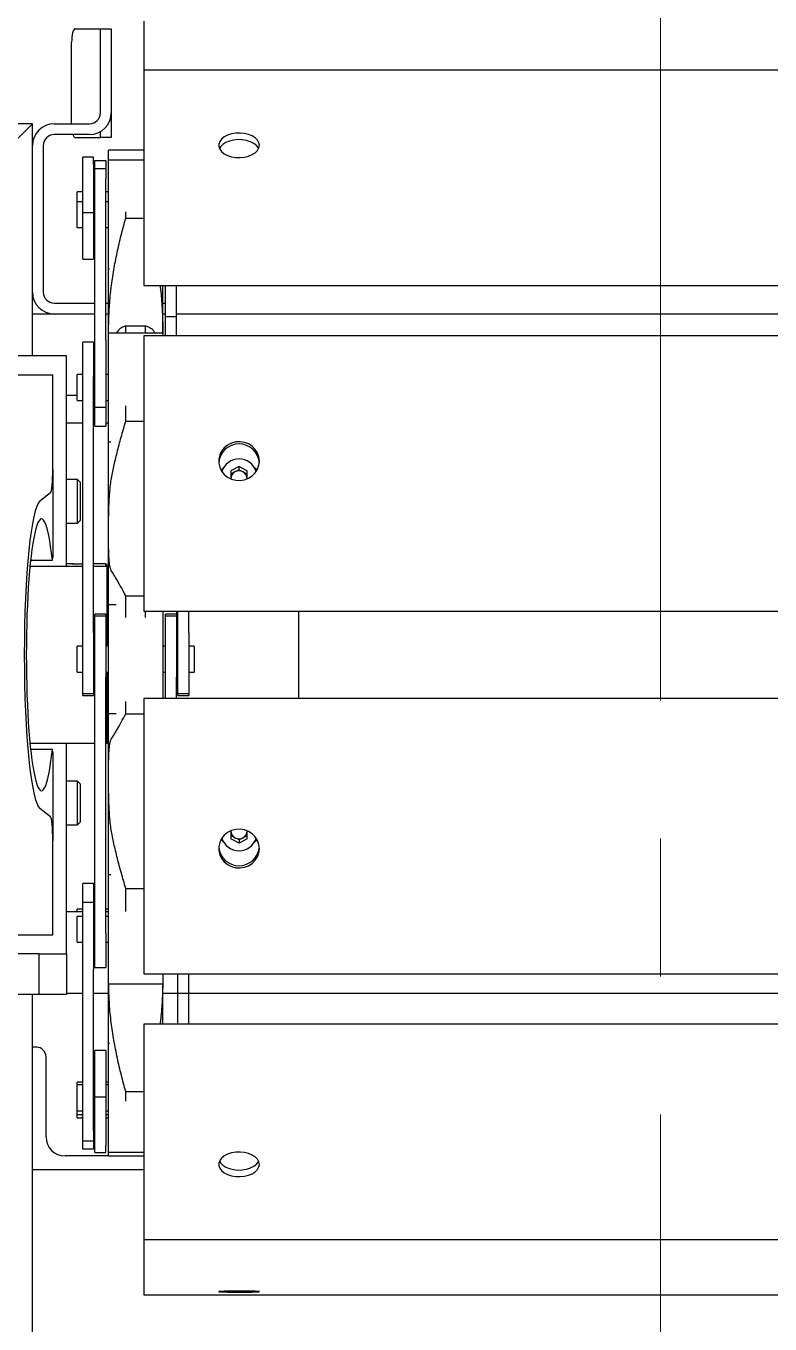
# Model space of a CAD drawing. Header units: millimetres. Extents: x 0 to 11880, y 0 to 8400.
# Drawn here: x 3140.1 to 3413.8, y 6347.3 to 6824.9 of the extents above; entities that cross this region are included whole.
import ezdxf

# ---------------------------------------------------------------- set-up
doc = ezdxf.new("R2010")
doc.units = ezdxf.units.MM
doc.header["$LTSCALE"] = 20
doc.linetypes.add('CENTERX2', pattern=[20.32, 12.7, -2.54, 2.54, -2.54])
doc.layers.add('ANNOTAZIONI', color=7, linetype='Continuous')

msp = doc.modelspace()

# ---------------------------------------------------------------- linework, layer by layer
at = {"color": 7, "linetype": 'Continuous', "lineweight": 25}
for p, q in [((3183.51, 6826.72), (3183.51, 6820.57)), ((3158.22, 6823.94), (3167.51, 6823.94)), ((3167.51, 6792.94), (3167.51, 6823.94)), ((3167.51, 6823.94), (3171.51, 6823.94)), ((3171.51, 6823.94), (3171.51, 6792.94)), ((3156.93, 6788.94), (3156.93, 6818.94)), ((3183.51, 6820.57), (3183.51, 6808.62)), ((3563.51, 6808.62), (3183.51, 6808.62)), ((3183.51, 6808.62), (3183.51, 6807.42)), ((3183.51, 6807.42), (3183.51, 6754.61)), ((3171.51, 6792.94), (3171.51, 6783.94)), ((3142.51, 6788.94), (2019.51, 6788.94)), ((3097.51, 6743.94), (3142.51, 6788.94)), ((3142.51, 6703.54), (3142.51, 6788.94)), ((3150.51, 6788.94), (3163.51, 6788.94)), ((3163.51, 6784.94), (3150.51, 6784.94)), ((3158.22, 6783.94), (3167.51, 6783.94)), ((3167.51, 6783.94), (3167.51, 6786.01)), ((3171.51, 6783.94), (3167.51, 6783.94)), ((3146.51, 6780.94), (3146.51, 6726.94)), ((3183.51, 6779.18), (3170.51, 6779.18)), ((3170.51, 6779.17), (3170.51, 6779.18)), ((3170.51, 6775.52), (3170.51, 6779.17)), ((3165.01, 6776.65), (3161.01, 6776.65)), ((3165.01, 6776.64), (3161.01, 6776.64)), ((3161.01, 6774.1), (3161.01, 6776.64)), ((3161.01, 6776.64), (3161.01, 6776.64)), ((3161.01, 6756.14), (3161.01, 6774.1)), ((3165.01, 6774.1), (3165.01, 6776.64)), ((3165.01, 6776.64), (3165.01, 6776.64)), ((3165.01, 6774.1), (3165.01, 6756.14)), ((3165.51, 6775.43), (3169.51, 6775.43)), ((3165.51, 6772.33), (3165.51, 6775.43)), ((3169.51, 6775.43), (3169.51, 6772.33)), ((3183.51, 6775.52), (3170.51, 6775.52)), ((3170.51, 6771.51), (3170.51, 6775.52)), ((3169.51, 6772.33), (3165.51, 6772.33)), ((3165.51, 6768.73), (3165.51, 6772.33)), ((3165.51, 6709.32), (3165.51, 6768.73)), ((3169.51, 6772.33), (3169.51, 6768.73)), ((3169.51, 6709.32), (3169.51, 6768.73)), ((3170.51, 6735.52), (3170.51, 6771.51)), ((3161.01, 6763.93), (3159.01, 6763.93)), ((3159.01, 6763.93), (3159.01, 6763.93)), ((3159.01, 6760.27), (3159.01, 6763.93)), ((3165.51, 6763.93), (3165.01, 6763.93)), ((3170.51, 6763.93), (3169.51, 6763.93)), ((3161.01, 6760.27), (3159.01, 6760.27)), ((3159.01, 6759.32), (3159.01, 6760.27)), ((3159.01, 6750.77), (3159.01, 6759.32)), ((3165.51, 6760.27), (3165.01, 6760.27)), ((3170.51, 6760.27), (3169.51, 6760.27)), ((3165.01, 6756.14), (3161.01, 6756.14)), ((3161.01, 6739.1), (3161.01, 6756.14)), ((3165.01, 6756.14), (3165.01, 6739.1)), ((3176.86, 6754.27), (3176.86, 6756.54)), ((3176.86, 6754.27), (3183.51, 6754.27)), ((3183.51, 6754.61), (3183.51, 6746.21)), ((3159.01, 6750.77), (3161.01, 6750.77)), ((3165.01, 6750.77), (3165.51, 6750.77)), ((3169.51, 6750.77), (3170.51, 6750.77)), ((3183.51, 6746.21), (3183.51, 6731.81)), ((3161.01, 6739.1), (3165.01, 6739.1)), ((3161.01, 6739.1), (3165.01, 6739.1)), ((3161.01, 6739.1), (3161.01, 6739.1)), ((3165.01, 6739.1), (3165.01, 6739.1)), ((3170.51, 6735.52), (3170.92, 6735.52)), ((3170.51, 6711.93), (3170.51, 6735.52)), ((3183.51, 6731.81), (3183.51, 6729.41)), ((3183.51, 6729.41), (3563.51, 6729.41)), ((3189.43, 6729.41), (3189.52, 6728.81)), ((3190.51, 6711.93), (3190.51, 6729.41)), ((3191.51, 6718.02), (3191.51, 6729.41)), ((3195.51, 6718.02), (3195.51, 6729.41)), ((3150.51, 6722.94), (3165.51, 6722.94)), ((3169.51, 6722.94), (3170.51, 6722.94)), ((3190.51, 6722.94), (3191.51, 6722.94)), ((3150.51, 6718.94), (3142.51, 6718.94)), ((3165.51, 6718.94), (3150.51, 6718.94)), ((3170.51, 6718.94), (3169.51, 6718.94)), ((3191.51, 6718.94), (3190.51, 6718.94)), ((3191.51, 6718.02), (3195.51, 6718.02)), ((3191.51, 6710.91), (3191.51, 6718.02)), ((3551.51, 6718.94), (3195.51, 6718.94)), ((3195.51, 6710.91), (3195.51, 6718.02)), ((3190.51, 6711.93), (3170.51, 6711.93)), ((3170.51, 6698.01), (3170.51, 6711.93)), ((3176.86, 6711.93), (3176.86, 6714.58)), ((3176.86, 6714.58), (3184.16, 6714.58)), ((3563.51, 6710.91), (3183.51, 6710.91)), ((3183.51, 6710.91), (3183.51, 6706.74)), ((3184.16, 6711.93), (3184.16, 6714.58)), ((3190.51, 6711.93), (3190.51, 6710.91)), ((3165.01, 6708.53), (3161.01, 6708.53)), ((3161.01, 6696), (3161.01, 6708.53)), ((3165.01, 6708.53), (3165.01, 6696)), ((3165.51, 6684.52), (3165.51, 6709.32)), ((3169.51, 6709.32), (3169.51, 6684.52)), ((3183.51, 6706.74), (3183.51, 6622.9)), ((3155.01, 6703.54), (3085.01, 6703.54)), ((3155.01, 6626.04), (3155.01, 6703.54)), ((3090.01, 6696.54), (3150.01, 6696.54)), ((3150.01, 6694.34), (3150.01, 6696.54)), ((3161.01, 6696.68), (3159.01, 6696.68)), ((3159.01, 6693.37), (3159.01, 6696.68)), ((3165.51, 6696.68), (3165.01, 6696.68)), ((3170.51, 6696.68), (3169.51, 6696.68)), ((3170.51, 6671.93), (3170.51, 6698.01)), ((3150.01, 6661.89), (3150.01, 6694.34)), ((3159.01, 6687.18), (3159.01, 6693.37)), ((3161.01, 6601.71), (3161.01, 6696)), ((3165.01, 6601.71), (3165.01, 6696)), ((3159.01, 6688.94), (3155.01, 6688.94)), ((3159.01, 6687.18), (3161.01, 6687.18)), ((3165.01, 6687.18), (3165.51, 6687.18)), ((3169.51, 6687.18), (3170.51, 6687.18)), ((3169.51, 6684.52), (3165.51, 6684.52)), ((3165.51, 6677.72), (3165.51, 6684.52)), ((3169.51, 6684.52), (3169.51, 6677.72)), ((3176.86, 6679.46), (3176.86, 6685.1)), ((3155.01, 6678.94), (3161.01, 6678.94)), ((3165.01, 6678.94), (3165.51, 6678.94)), ((3165.51, 6677.72), (3169.51, 6677.72)), ((3165.51, 6677.72), (3169.51, 6677.72)), ((3165.51, 6677.72), (3165.51, 6677.72)), ((3169.51, 6678.94), (3170.51, 6678.94)), ((3169.51, 6677.72), (3169.51, 6677.72)), ((3176.86, 6679.46), (3183.51, 6679.46)), ((3170.51, 6671.93), (3171.37, 6671.93)), ((3170.51, 6638.16), (3170.51, 6671.93)), ((3150.01, 6661.89), (3150.01, 6629.34)), ((3218.51, 6662.88), (3215.46, 6661.2)), ((3215.46, 6661.2), (3215.46, 6658.29)), ((3216.99, 6660.83), (3215.46, 6659.99)), ((3218.51, 6661.66), (3216.99, 6660.83)), ((3218.51, 6662.88), (3221.56, 6661.2)), ((3218.51, 6661.66), (3218.51, 6662.88)), ((3218.51, 6661.66), (3220.03, 6660.83)), ((3220.03, 6660.83), (3221.56, 6659.99)), ((3221.56, 6658.29), (3221.56, 6661.2)), ((3159.11, 6658.04), (3155.01, 6658.04)), ((3160.21, 6656.94), (3159.11, 6658.04)), ((3159.11, 6642.04), (3159.11, 6658.04)), ((3160.21, 6643.14), (3160.21, 6656.94)), ((3149.11, 6653.12), (3145.29, 6650.12)), ((3155.01, 6642.04), (3159.11, 6642.04)), ((3159.11, 6642.04), (3160.21, 6643.14)), ((3170.51, 6611.94), (3170.51, 6638.16)), ((3161.01, 6626.04), (3141.6, 6626.04)), ((3141.84, 6628.36), (3149.84, 6628.36)), ((3149.84, 6628.36), (3150.01, 6629.34)), ((3157.11, 6627.04), (3155.01, 6627.04)), ((3157.2, 6627.04), (3161.01, 6627.04)), ((3169.51, 6627.04), (3165.01, 6627.04)), ((3170.01, 6626.04), (3165.01, 6626.04)), ((3170.51, 6626.04), (3169.51, 6627.04)), ((3169.51, 6626.04), (3169.51, 6627.04)), ((3170.51, 6625.54), (3170.01, 6626.04)), ((3170.01, 6596.69), (3170.01, 6626.04)), ((3183.51, 6622.9), (3183.51, 6615.36)), ((3183.51, 6615.36), (3183.51, 6609.89)), ((3173.27, 6611.94), (3170.51, 6611.94)), ((3170.51, 6585.85), (3170.51, 6611.94)), ((3176.86, 6607.28), (3176.86, 6615.24)), ((3176.86, 6615.24), (3183.51, 6615.24)), ((3169.51, 6608.54), (3165.51, 6608.54)), ((3165.51, 6607.83), (3165.51, 6608.54)), ((3165.51, 6585.37), (3165.51, 6607.83)), ((3165.51, 6607.83), (3169.51, 6607.83)), ((3169.51, 6608.54), (3169.51, 6607.83)), ((3169.51, 6607.83), (3169.51, 6585.37)), ((3183.51, 6609.89), (3183.51, 6609.6)), ((3183.51, 6609.6), (3563.51, 6609.6)), ((3184.16, 6607.28), (3184.16, 6609.6)), ((3190.51, 6609.6), (3190.51, 6577.47)), ((3195.51, 6608.55), (3191.51, 6608.55)), ((3191.51, 6607.84), (3191.51, 6608.55)), ((3191.51, 6607.84), (3195.51, 6607.84)), ((3191.51, 6585.38), (3191.51, 6607.84)), ((3195.51, 6609.6), (3195.51, 6608.55)), ((3195.51, 6608.55), (3195.51, 6607.84)), ((3195.51, 6607.84), (3195.51, 6585.38)), ((3196.01, 6601.7), (3196.01, 6609.6)), ((3200.01, 6601.7), (3200.01, 6609.6)), ((3240.51, 6577.47), (3240.51, 6609.6)), ((3161.01, 6579.24), (3161.01, 6601.71)), ((3165.01, 6601.71), (3165.01, 6579.24)), ((3196.01, 6579.24), (3196.01, 6601.7)), ((3200.01, 6601.7), (3200.01, 6579.24)), ((3161.01, 6596.69), (3159.01, 6596.69)), ((3159.01, 6590.49), (3159.01, 6596.69)), ((3165.51, 6596.69), (3165.01, 6596.69)), ((3170.51, 6596.69), (3169.51, 6596.69)), ((3191.51, 6596.69), (3190.51, 6596.69)), ((3196.01, 6596.69), (3195.51, 6596.69)), ((3202.01, 6596.69), (3200.01, 6596.69)), ((3202.01, 6596.69), (3202.01, 6587.19)), ((3159.01, 6587.19), (3159.01, 6590.49)), ((3159.01, 6587.19), (3161.01, 6587.19)), ((3165.01, 6587.19), (3165.51, 6587.19)), ((3169.51, 6587.19), (3170.51, 6587.19)), ((3170.01, 6561.04), (3170.01, 6587.19)), ((3190.51, 6587.19), (3191.51, 6587.19)), ((3195.51, 6587.19), (3196.01, 6587.19)), ((3200.01, 6587.19), (3202.01, 6587.19)), ((3165.51, 6491.07), (3165.51, 6585.37)), ((3169.51, 6491.07), (3169.51, 6585.37)), ((3170.51, 6571.94), (3170.51, 6585.85)), ((3191.51, 6577.47), (3191.51, 6585.38)), ((3195.51, 6577.47), (3195.51, 6585.38)), ((3165.01, 6579.24), (3161.01, 6579.24)), ((3161.01, 6578.54), (3161.01, 6579.24)), ((3161.01, 6578.54), (3165.01, 6578.54)), ((3165.01, 6579.24), (3165.01, 6578.54)), ((3563.51, 6577.47), (3183.51, 6577.47)), ((3183.51, 6577.47), (3183.51, 6577.18)), ((3183.51, 6577.18), (3183.51, 6571.71)), ((3200.01, 6579.24), (3196.01, 6579.24)), ((3196.01, 6578.53), (3196.01, 6579.24)), ((3196.01, 6578.53), (3200.01, 6578.53)), ((3200.01, 6579.24), (3200.01, 6578.53)), ((3176.86, 6571.83), (3176.86, 6576.34)), ((3170.51, 6571.94), (3173.36, 6571.94)), ((3170.51, 6548.92), (3170.51, 6571.94)), ((3176.86, 6571.83), (3183.51, 6571.83)), ((3183.51, 6571.71), (3183.51, 6564.17)), ((3183.51, 6564.17), (3183.51, 6480.34)), ((3141.6, 6561.04), (3165.51, 6561.04)), ((3149.84, 6558.71), (3141.84, 6558.71)), ((3150.01, 6557.74), (3149.84, 6558.71)), ((3155.01, 6483.54), (3155.01, 6561.04)), ((3169.51, 6561.04), (3170.01, 6561.04)), ((3170.01, 6561.04), (3170.51, 6561.54)), ((3150.01, 6557.74), (3150.01, 6525.19)), ((3170.51, 6512.54), (3170.51, 6548.92)), ((3159.11, 6547.04), (3155.01, 6547.04)), ((3160.21, 6545.94), (3159.11, 6547.04)), ((3159.11, 6531.04), (3159.11, 6547.04)), ((3160.21, 6532.14), (3160.21, 6545.94)), ((3149.11, 6533.95), (3145.29, 6536.95)), ((3155.01, 6531.04), (3159.11, 6531.04)), ((3159.11, 6531.04), (3160.21, 6532.14)), ((3150.01, 6492.74), (3150.01, 6525.19)), ((3215.46, 6528.78), (3215.46, 6525.87)), ((3216.99, 6526.25), (3215.46, 6527.08)), ((3218.51, 6524.19), (3215.46, 6525.87)), ((3218.51, 6525.41), (3216.99, 6526.25)), ((3220.03, 6526.25), (3218.51, 6525.41)), ((3221.56, 6525.87), (3218.51, 6524.19)), ((3218.51, 6525.41), (3218.51, 6524.19)), ((3221.56, 6527.08), (3220.03, 6526.25)), ((3221.56, 6525.87), (3221.56, 6528.78)), ((3171.33, 6512.54), (3170.51, 6512.54)), ((3170.51, 6476.54), (3170.51, 6512.54)), ((3165.01, 6509.35), (3161.01, 6509.35)), ((3161.01, 6502.55), (3161.01, 6509.35)), ((3165.01, 6509.35), (3165.01, 6502.55)), ((3176.86, 6499.11), (3176.86, 6507.62)), ((3176.86, 6507.62), (3183.51, 6507.62)), ((3161.01, 6477.76), (3161.01, 6502.55)), ((3161.01, 6502.55), (3165.01, 6502.55)), ((3165.01, 6502.55), (3165.01, 6477.76)), ((3161.01, 6498.94), (3155.01, 6498.94)), ((3161.01, 6499.9), (3159.01, 6499.9)), ((3159.01, 6498.94), (3159.01, 6499.9)), ((3161.01, 6497.29), (3159.01, 6497.29)), ((3159.01, 6488.74), (3159.01, 6497.29)), ((3165.51, 6499.9), (3165.01, 6499.9)), ((3165.51, 6498.94), (3165.01, 6498.94)), ((3165.51, 6497.29), (3165.01, 6497.29)), ((3170.51, 6499.9), (3169.51, 6499.9)), ((3170.51, 6498.94), (3169.51, 6498.94)), ((3170.51, 6497.29), (3169.51, 6497.29)), ((3150.01, 6490.54), (3150.01, 6492.74)), ((3090.01, 6490.54), (3150.01, 6490.54)), ((3159.01, 6487.79), (3159.01, 6488.74)), ((3159.01, 6487.79), (3161.01, 6487.79)), ((3165.01, 6487.79), (3165.51, 6487.79)), ((3165.51, 6478.55), (3165.51, 6491.07)), ((3169.51, 6491.07), (3169.51, 6478.55)), ((3169.51, 6487.79), (3170.51, 6487.79)), ((3145.01, 6483.54), (3095.01, 6483.54)), ((3145.01, 6468.54), (3145.01, 6483.54)), ((3145.01, 6483.54), (3155.01, 6483.54)), ((3155.01, 6483.54), (3155.01, 6468.54)), ((3161.01, 6418.35), (3161.01, 6477.76)), ((3165.01, 6418.35), (3165.01, 6477.76)), ((3165.51, 6478.55), (3169.51, 6478.55)), ((3183.51, 6480.34), (3183.51, 6476.16)), ((3170.51, 6472.54), (3170.51, 6476.54)), ((3170.51, 6472.54), (3190.51, 6472.54)), ((3170.51, 6450.51), (3170.51, 6472.54)), ((3176.86, 6472.49), (3184.16, 6472.49)), ((3183.51, 6476.16), (3563.51, 6476.16)), ((3190.51, 6476.16), (3190.51, 6472.54)), ((3190.51, 6457.66), (3190.51, 6472.54)), ((3196.01, 6469.06), (3196.01, 6476.16)), ((3200.01, 6469.06), (3200.01, 6476.16)), ((3145.01, 6468.54), (3095.01, 6468.54)), ((3142.51, 6296.44), (3142.51, 6468.54)), ((3155.01, 6468.54), (3145.01, 6468.54)), ((3161.01, 6468.94), (3155.01, 6468.94)), ((3170.51, 6468.94), (3165.01, 6468.94)), ((3196.01, 6468.94), (3190.51, 6468.94)), ((3196.01, 6469.06), (3200.01, 6469.06)), ((3196.01, 6457.66), (3196.01, 6469.06)), ((3200.01, 6457.66), (3200.01, 6469.06)), ((3547.01, 6468.94), (3200.01, 6468.94)), ((3563.51, 6457.66), (3183.51, 6457.66)), ((3183.51, 6457.66), (3183.51, 6455.26)), ((3189.52, 6458.26), (3189.43, 6457.66)), ((3196.01, 6457.66), (3190.51, 6457.66)), ((3547.01, 6457.66), (3200.01, 6457.66)), ((3183.51, 6455.26), (3183.51, 6440.86)), ((3144.01, 6449.16), (3142.51, 6449.16)), ((3170.92, 6450.51), (3170.51, 6450.51)), ((3170.51, 6410.51), (3170.51, 6450.51)), ((3147.51, 6416.16), (3147.51, 6445.66)), ((3169.51, 6447.97), (3165.51, 6447.97)), ((3165.51, 6430.94), (3165.51, 6447.97)), ((3169.51, 6447.97), (3169.51, 6430.94)), ((3183.51, 6440.86), (3183.51, 6432.46)), ((3161.01, 6436.31), (3159.01, 6436.31)), ((3159.01, 6435.26), (3159.01, 6436.31)), ((3161.01, 6435.26), (3159.01, 6435.26)), ((3159.01, 6425.76), (3159.01, 6435.26)), ((3165.51, 6436.31), (3165.01, 6436.31)), ((3165.51, 6435.26), (3165.01, 6435.26)), ((3170.51, 6436.31), (3169.51, 6436.31)), ((3170.51, 6435.26), (3169.51, 6435.26)), ((3165.51, 6430.94), (3169.51, 6430.94)), ((3165.51, 6412.98), (3165.51, 6430.94)), ((3169.51, 6430.94), (3169.51, 6412.98)), ((3176.86, 6429.27), (3176.86, 6432.81)), ((3176.86, 6432.81), (3183.51, 6432.81)), ((3183.51, 6432.46), (3183.51, 6379.65)), ((3159.01, 6425.76), (3161.01, 6425.76)), ((3159.01, 6424.4), (3159.01, 6425.76)), ((3159.01, 6424.4), (3161.01, 6424.4)), ((3159.01, 6423.15), (3159.01, 6424.4)), ((3165.01, 6425.76), (3165.51, 6425.76)), ((3165.01, 6424.4), (3165.51, 6424.4)), ((3169.51, 6425.76), (3170.51, 6425.76)), ((3169.51, 6424.4), (3170.51, 6424.4)), ((3159.01, 6423.15), (3161.01, 6423.15)), ((3165.01, 6423.15), (3165.51, 6423.15)), ((3169.51, 6423.15), (3170.51, 6423.15)), ((3161.01, 6414.74), (3161.01, 6418.35)), ((3161.01, 6414.74), (3165.01, 6414.74)), ((3161.01, 6411.65), (3161.01, 6414.74)), ((3165.01, 6418.35), (3165.01, 6414.74)), ((3165.01, 6414.74), (3165.01, 6411.65)), ((3165.01, 6411.65), (3161.01, 6411.65)), ((3165.51, 6410.44), (3165.51, 6412.98)), ((3165.51, 6410.43), (3165.51, 6410.44)), ((3165.51, 6410.43), (3169.51, 6410.43)), ((3169.51, 6410.44), (3169.51, 6412.98)), ((3169.51, 6410.44), (3169.51, 6410.43)), ((3170.51, 6410.51), (3183.51, 6410.51)), ((3170.51, 6409.15), (3170.51, 6410.51)), ((3170.51, 6409.16), (3154.51, 6409.16)), ((3170.51, 6409.15), (3183.51, 6409.15)), ((3142.51, 6404.16), (3183.51, 6404.16)), ((3183.51, 6379.65), (3183.51, 6378.45)), ((3183.51, 6378.45), (3563.51, 6378.45)), ((3183.51, 6378.45), (3183.51, 6366.51)), ((3183.51, 6366.51), (3183.51, 6360.35)), ((3183.51, 6360.35), (3183.51, 6358.1)), ((3183.51, 6358.1), (3183.51, 6358.09)), ((3183.51, 6358.1), (3183.51, 6358.09)), ((3183.51, 6358.09), (3563.51, 6358.09)), ((3183.51, 6358.09), (3563.51, 6358.09))]:
    msp.add_line(p, q, dxfattribs=at)
at = {"color": 7, "linetype": 'Continuous', "lineweight": 25, "flags": 128}
for points in [[(3158.22, 6823.94), (3157.97, 6823.84), (3157.73, 6823.56), (3157.5, 6823.1), (3157.31, 6822.47), (3157.15, 6821.72), (3157.03, 6820.85), (3156.95, 6819.91), (3156.93, 6818.94)], [(3157.44, 6784.94), (3157.5, 6784.78), (3157.73, 6784.32), (3157.97, 6784.03), (3158.22, 6783.94)], [(3226.01, 6781.02), (3225.83, 6781.98), (3225.32, 6782.91), (3224.48, 6783.74), (3223.36, 6784.45), (3222.02, 6784.99), (3220.52, 6785.35), (3218.91, 6785.51), (3217.3, 6785.46), (3215.73, 6785.2), (3214.3, 6784.74), (3213.06, 6784.11), (3212.08, 6783.34), (3211.4, 6782.45), (3211.05, 6781.5), (3211.05, 6780.53), (3211.4, 6779.58), (3212.08, 6778.69), (3213.06, 6777.92), (3214.3, 6777.29), (3215.73, 6776.83), (3217.3, 6776.57), (3218.91, 6776.52), (3220.52, 6776.68), (3222.02, 6777.04), (3223.36, 6777.58), (3224.48, 6778.29), (3225.32, 6779.13), (3225.83, 6780.05), (3226.01, 6781.02)], [(3225.74, 6779.82), (3225.62, 6780.05), (3224.94, 6780.94), (3223.95, 6781.71), (3222.72, 6782.34), (3221.28, 6782.8), (3219.72, 6783.06), (3218.1, 6783.11), (3216.5, 6782.95), (3215, 6782.59), (3213.65, 6782.05), (3212.54, 6781.34), (3211.7, 6780.51), (3211.28, 6779.82)], [(3226.01, 6664.82), (3225.83, 6666.35), (3225.32, 6667.82), (3224.48, 6669.14), (3223.36, 6670.26), (3222.02, 6671.13), (3220.52, 6671.7), (3218.91, 6671.95), (3217.3, 6671.87), (3215.73, 6671.46), (3214.3, 6670.73), (3213.06, 6669.73), (3212.08, 6668.5), (3211.4, 6667.1), (3211.05, 6665.59), (3211.05, 6664.05), (3211.4, 6662.54), (3212.08, 6661.14), (3213.06, 6659.91), (3214.3, 6658.91), (3215.73, 6658.18), (3217.3, 6657.77), (3218.91, 6657.68), (3220.52, 6657.93), (3222.02, 6658.51), (3223.36, 6659.37), (3224.48, 6660.5), (3225.32, 6661.82), (3225.83, 6663.28), (3226.01, 6664.82)], [(3212.89, 6662.52), (3212.7, 6662.34), (3211.92, 6661.41)], [(3225.1, 6661.41), (3224.88, 6661.71), (3224.13, 6662.52)], [(3226.01, 6522.25), (3225.83, 6523.79), (3225.32, 6525.25), (3224.48, 6526.57), (3223.36, 6527.7), (3222.02, 6528.56), (3220.52, 6529.13), (3218.91, 6529.38), (3217.3, 6529.3), (3215.73, 6528.89), (3214.3, 6528.16), (3213.06, 6527.16), (3212.08, 6525.93), (3211.4, 6524.53), (3211.05, 6523.02), (3211.05, 6521.48), (3211.4, 6519.97), (3212.08, 6518.57), (3213.06, 6517.34), (3214.3, 6516.34), (3215.73, 6515.61), (3217.3, 6515.2), (3218.91, 6515.12), (3220.52, 6515.37), (3222.02, 6515.94), (3223.36, 6516.81), (3224.48, 6517.93), (3225.32, 6519.25), (3225.83, 6520.71), (3226.01, 6522.25)], [(3211.92, 6525.66), (3212.7, 6524.73), (3212.89, 6524.55)], [(3224.13, 6524.55), (3224.88, 6525.36), (3225.1, 6525.66)], [(3226.01, 6406.06), (3225.83, 6407.02), (3225.32, 6407.95), (3224.48, 6408.78), (3223.36, 6409.49), (3222.02, 6410.03), (3220.52, 6410.39), (3218.91, 6410.55), (3217.3, 6410.5), (3215.73, 6410.24), (3214.3, 6409.78), (3213.06, 6409.15), (3212.08, 6408.38), (3211.4, 6407.49), (3211.05, 6406.54), (3211.05, 6405.57), (3211.4, 6404.62), (3212.08, 6403.74), (3213.06, 6402.96), (3214.3, 6402.33), (3215.73, 6401.87), (3217.3, 6401.61), (3218.91, 6401.56), (3220.52, 6401.72), (3222.02, 6402.08), (3223.36, 6402.63), (3224.48, 6403.33), (3225.32, 6404.17), (3225.83, 6405.09), (3226.01, 6406.06)], [(3211.28, 6407.26), (3211.7, 6406.57), (3212.54, 6405.73), (3213.65, 6405.03), (3215, 6404.48), (3216.5, 6404.12), (3218.1, 6403.96), (3219.72, 6404.01), (3221.28, 6404.27), (3222.72, 6404.73), (3223.95, 6405.36), (3224.94, 6406.14), (3225.62, 6407.02), (3225.74, 6407.26)], [(3226.01, 6359.23), (3225.83, 6359.27), (3225.32, 6359.31), (3224.48, 6359.34), (3223.36, 6359.37), (3222.02, 6359.4), (3220.52, 6359.41), (3218.91, 6359.42), (3217.3, 6359.42), (3215.73, 6359.4), (3214.3, 6359.38), (3213.06, 6359.36), (3212.08, 6359.32), (3211.4, 6359.29), (3211.05, 6359.25), (3211.05, 6359.2), (3211.4, 6359.16), (3212.08, 6359.13), (3213.06, 6359.09), (3214.3, 6359.07), (3215.73, 6359.05), (3217.3, 6359.04), (3218.91, 6359.03), (3220.52, 6359.04), (3222.02, 6359.05), (3223.36, 6359.08), (3224.48, 6359.11), (3225.32, 6359.14), (3225.83, 6359.18), (3226.01, 6359.23)]]:
    msp.add_lwpolyline(points, dxfattribs=at)
at = {"color": 7, "linetype": 'Continuous', "lineweight": 25}
for centre, radius, start, end in [((3163.51, 6792.94), 4, 270, 0), ((3163.51, 6792.94), 8, 270, 0), ((3150.51, 6780.94), 8, 90, 180), ((3150.51, 6780.94), 4, 90, 180), ((3150.51, 6726.94), 8, 180, 270), ((3150.51, 6726.94), 4, 180, 270), ((3218.51, 6663.61), 7.52, 5.7789, 174.2211), ((3218.51, 6659.06), 6.57, 16.5971, 163.4029), ((3218.34, 6658.28), 2.88, 118.1185, 179.4451), ((3218.51, 6658.04), 3.18, 61.3321, 118.6679), ((3218.67, 6658.28), 2.88, 0.5549, 61.8815), ((3218.51, 6528.01), 6.57, 196.6008, 343.3992), ((3218.34, 6528.79), 2.88, 180.555, 241.8818), ((3218.51, 6529.03), 3.18, 241.3323, 298.6677), ((3218.67, 6528.79), 2.88, 298.1182, 359.445), ((3218.51, 6523.46), 7.52, 185.7549, 354.2451), ((3144.01, 6445.66), 3.5, 0, 90), ((3154.51, 6416.16), 7, 180, 270)]:
    msp.add_arc(centre, radius, start, end, dxfattribs=at)
for centre, major_axis, start_param, end_param in [((3149.03, 6661.89), (0, 8.8), 3.228859, 4.712389), ((3145.84, 6593.54), (0, 56.8), 0.087266, 3.054326), ((3145.84, 6593.54), (0, 50), 5.48289, 10.225073), ((3149.03, 6525.19), (0, 8.8), 4.712389, 6.195919)]:
    msp.add_ellipse(centre, major_axis=major_axis, ratio=0.111465, start_param=start_param, end_param=end_param, dxfattribs=at)
for points, knots in [([(3171.5, 6728.81), (3171.8, 6730.93), (3172.4, 6735.16), (3173.65, 6741.57), (3175.12, 6747.97), (3176.28, 6752.17), (3176.86, 6754.27)], [0, 0, 0, 0, 0.245597, 0.491219, 0.745598, 1, 1, 1, 1]), ([(3170.52, 6711.93), (3170.52, 6712.05), (3170.52, 6712.82), (3170.55, 6714.65), (3170.62, 6717.42), (3170.76, 6720.59), (3170.98, 6723.93), (3171.23, 6726.7), (3171.43, 6728.32), (3171.5, 6728.81)], [0, 0, 0, 0, 0.030914, 0.191857, 0.374166, 0.556469, 0.738211, 0.919951, 1, 1, 1, 1]), ([(3189.52, 6728.81), (3189.65, 6727.69), (3189.92, 6725.44), (3190.17, 6722.07), (3190.34, 6718.83), (3190.44, 6715.82), (3190.49, 6713.48), (3190.5, 6712.33), (3190.5, 6711.93)], [0, 0, 0, 0, 0.180747, 0.361491, 0.542226, 0.722966, 0.904074, 1, 1, 1, 1]), ([(3176.86, 6714.58), (3176.3, 6714.36), (3175.19, 6713.92), (3174.02, 6712.98), (3173.49, 6712.14), (3173.35, 6711.93)], [0, 0, 0, 0, 0.428397, 0.856758, 1, 1, 1, 1]), ([(3187.68, 6711.93), (3187.57, 6712.1), (3187.05, 6712.93), (3185.88, 6713.89), (3184.73, 6714.35), (3184.16, 6714.58)], [0, 0, 0, 0, 0.115386, 0.557672, 1, 1, 1, 1]), ([(3171.5, 6657.96), (3171.8, 6659.56), (3172.4, 6662.76), (3173.65, 6668.03), (3175.12, 6673.58), (3176.28, 6677.5), (3176.86, 6679.46)], [0, 0, 0, 0, 0.245597, 0.491219, 0.745598, 1, 1, 1, 1]), ([(3170.51, 6638.16), (3170.51, 6639.12), (3170.51, 6641.06), (3170.55, 6644.2), (3170.62, 6647.5), (3170.76, 6650.82), (3170.98, 6653.98), (3171.23, 6656.33), (3171.43, 6657.58), (3171.5, 6657.96)], [0, 0, 0, 0, 0.140838, 0.284845, 0.443856, 0.607505, 0.766015, 0.929165, 1, 1, 1, 1]), ([(3171.5, 6624.58), (3171.37, 6624.87), (3171.1, 6625.45), (3170.85, 6627), (3170.67, 6629), (3170.58, 6631.44), (3170.52, 6634.26), (3170.51, 6636.56), (3170.51, 6637.9), (3170.51, 6638.16)], [0, 0, 0, 0, 0.157971, 0.320533, 0.478509, 0.64105, 0.799361, 0.962225, 1, 1, 1, 1]), ([(3161.01, 6626.87), (3160.84, 6626.86), (3160.3, 6626.85), (3159.36, 6626.87), (3158.35, 6626.93), (3157.58, 6626.99), (3157.17, 6627.03), (3157.13, 6627.04), (3157.11, 6627.04)], [0, 0, 0, 0, 0.088285, 0.283312, 0.478314, 0.674242, 0.870609, 1, 1, 1, 1]), ([(3176.86, 6615.24), (3176.3, 6616.28), (3175.18, 6618.36), (3173.72, 6620.93), (3172.43, 6623.1), (3171.81, 6624.09), (3171.5, 6624.58)], [0, 0, 0, 0, 0.245788, 0.491556, 0.745792, 1, 1, 1, 1]), ([(3171.5, 6562.49), (3171.8, 6562.97), (3172.4, 6563.92), (3173.65, 6566.03), (3175.12, 6568.61), (3176.28, 6570.76), (3176.86, 6571.83)], [0, 0, 0, 0, 0.245597, 0.491219, 0.745598, 1, 1, 1, 1]), ([(3170.51, 6548.92), (3170.51, 6549.85), (3170.51, 6551.74), (3170.55, 6554.44), (3170.62, 6556.99), (3170.76, 6559.21), (3170.98, 6560.97), (3171.23, 6561.99), (3171.43, 6562.38), (3171.5, 6562.49)], [0, 0, 0, 0, 0.140837, 0.284842, 0.443853, 0.607502, 0.766012, 0.929162, 1, 1, 1, 1]), ([(3171.5, 6529.12), (3171.37, 6529.98), (3171.1, 6531.73), (3170.85, 6534.76), (3170.67, 6538.01), (3170.58, 6541.38), (3170.52, 6544.8), (3170.51, 6547.31), (3170.51, 6548.66), (3170.51, 6548.92)], [0, 0, 0, 0, 0.15797, 0.32053, 0.478506, 0.641047, 0.799358, 0.962222, 1, 1, 1, 1]), ([(3176.86, 6507.62), (3176.3, 6509.51), (3175.18, 6513.3), (3173.72, 6518.8), (3172.43, 6524.14), (3171.81, 6527.46), (3171.5, 6529.12)], [0, 0, 0, 0, 0.245788, 0.491556, 0.745792, 1, 1, 1, 1]), ([(3171.5, 6458.26), (3171.36, 6459.39), (3171.1, 6461.64), (3170.84, 6465.01), (3170.68, 6468.23), (3170.59, 6470.79), (3170.56, 6472.1), (3170.56, 6472.54)], [0, 0, 0, 0, 0.222657, 0.445311, 0.667953, 0.890602, 1, 1, 1, 1]), ([(3190.47, 6472.54), (3190.46, 6472.53), (3190.45, 6471.66), (3190.39, 6469.63), (3190.26, 6466.49), (3190.04, 6463.15), (3189.78, 6460.38), (3189.58, 6458.76), (3189.52, 6458.26)], [0, 0, 0, 0, 0.003026, 0.2279328, 0.4528338, 0.6770407, 0.9012461, 1, 1, 1, 1]), ([(3176.86, 6432.81), (3176.3, 6434.83), (3175.18, 6438.89), (3173.72, 6445.21), (3172.43, 6451.69), (3171.81, 6456.07), (3171.5, 6458.26)], [0, 0, 0, 0, 0.245788, 0.491556, 0.745792, 1, 1, 1, 1])]:
    msp.add_open_spline(points, degree=3, knots=knots, dxfattribs=at)
at = {"layer": 'ANNOTAZIONI', "linetype": 'CENTERX2', "lineweight": 18}
msp.add_line((3373.51, 6170.36), (3373.51, 6976.97), dxfattribs=at)

doc.saveas('drawing.dxf')
